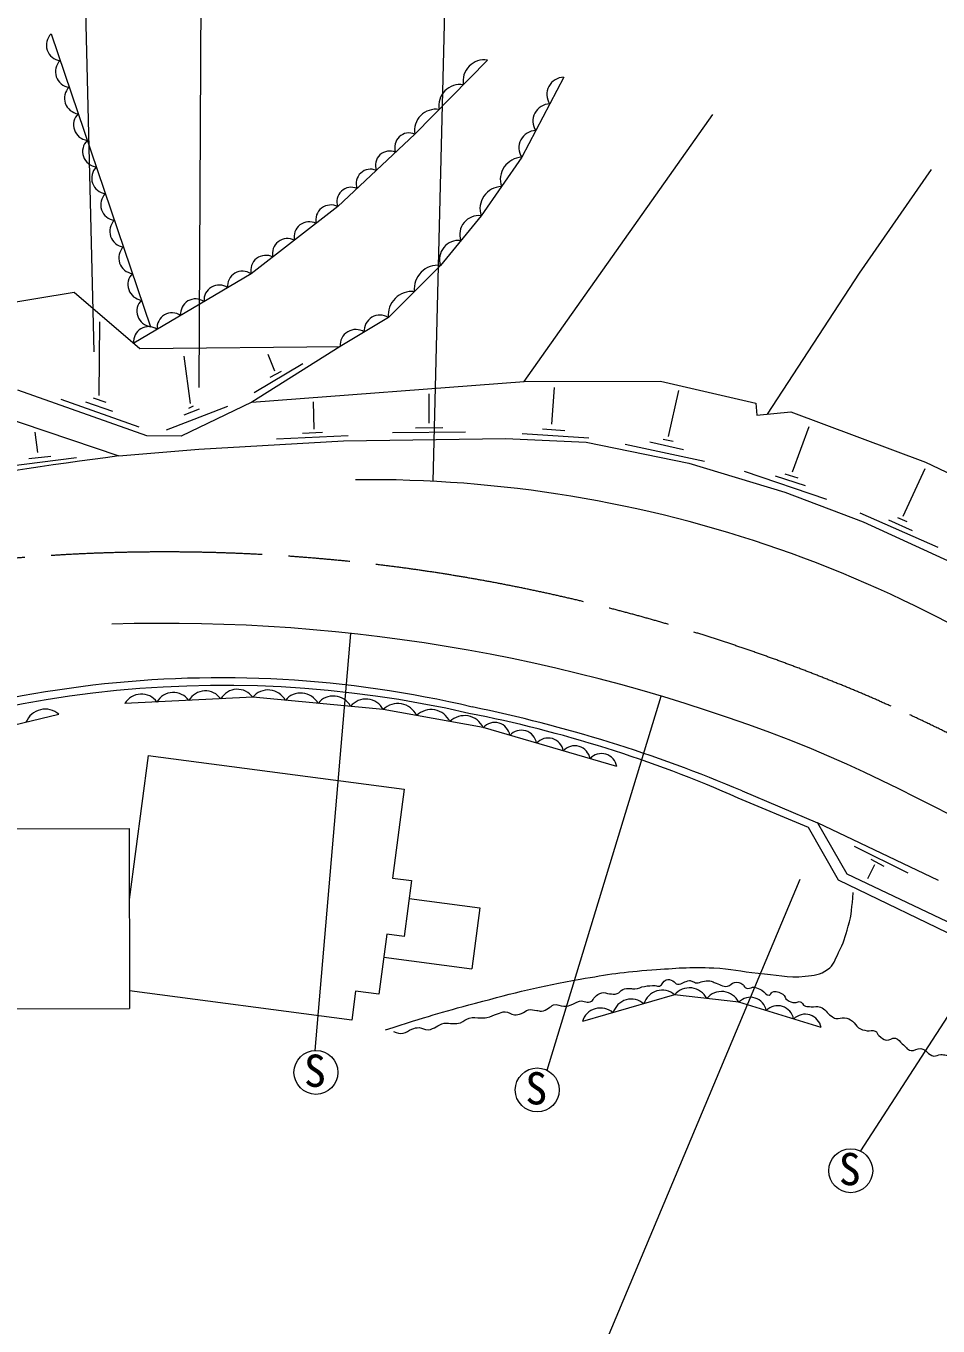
# Model space of a CAD drawing. Units: millimetres, scale not verified. Extents: x 40000 to 680000, y 20000 to 380000.
# Drawn here: x 280095 to 331942, y 265192 to 339081 of the extents above; entities that cross this region are included whole.
import ezdxf
from ezdxf.enums import TextEntityAlignment as Align

# ---------------------------------------------------------------- set-up
doc = ezdxf.new("R2010")
doc.units = ezdxf.units.MM
doc.header["$LTSCALE"] = 1000
doc.linetypes.add('CHAIN', pattern=[18.5, 12, -1.5, 3.5, -1.5])
for name, color, linetype, lineweight in [('M-BGD', 7, 'Continuous', 13), ('M-BMK', 2, 'CHAIN', 13), ('M-STR-HTXT', 7, 'Continuous', 13)]:
    doc.layers.add(name, color=color, linetype=linetype, lineweight=lineweight)
doc.styles.add('ＭＳ ゴシック', font='')
doc.styles.get('ＭＳ ゴシック').set_extended_font_data('MS Gothic')

msp = doc.modelspace()

# ---------------------------------------------------------------- linework, layer by layer
at = {"layer": 'M-BGD'}
for p, q in [((303251, 313199), (304013, 344141)), ((281518, 338629), (287178, 321989)), ((308411, 318871), (319150, 334043)), ((327488, 325032), (331570, 330925)), ((322248, 317027), (327488, 325032)), ((269932, 321826), (282840, 323946)), ((282840, 323946), (286567, 320751)), ((284258, 318087), (284291, 322261)), ((286567, 320751), (297956, 320865)), ((297956, 320865), (292927, 317709)), ((289450, 317617), (289082, 320312)), ((294235, 319471), (293854, 320418)), ((293065, 318242), (295826, 319898)), ((293973, 319116), (294617, 319471)), ((292927, 317709), (308411, 318871)), ((308411, 318871), (316174, 318893)), ((309983, 316448), (310140, 318538)), ((316174, 318893), (321587, 317651)), ((275010, 318144), (285372, 314642)), ((286958, 315778), (279632, 318375)), ((282085, 317877), (286511, 316308)), ((283487, 317728), (285021, 317193)), ((283908, 317938), (284635, 317701)), ((303018, 316513), (303018, 318170)), ((316626, 315744), (317217, 318361)), ((288076, 316132), (291566, 317473)), ((292927, 317709), (288924, 315777)), ((289095, 316986), (289962, 317328)), ((289345, 317367), (289621, 317486)), ((296470, 316158), (296431, 317723)), ((321587, 317651), (321650, 316970)), ((321650, 316970), (323582, 317154)), ((323582, 317154), (331228, 314282)), ((302242, 316250), (303793, 316264)), ((323662, 313745), (324617, 316313)), ((280766, 314845), (280621, 315989)), ((288924, 315777), (286958, 315778)), ((294340, 315619), (298403, 315803)), ((295813, 315948), (296957, 315987)), ((298138, 315506), (307349, 315630)), ((300940, 315974), (305082, 316014)), ((307349, 315630), (311946, 315426)), ((312086, 315646), (308300, 315909)), ((310719, 316066), (309457, 316171)), ((316323, 315600), (316889, 315481)), ((285372, 314642), (289930, 315026)), ((289930, 315026), (298138, 315506)), ((311946, 315426), (317775, 314240)), ((314167, 315310), (318664, 314351)), ((315561, 315455), (317480, 315008)), ((278958, 314049), (282974, 314555)), ((280253, 314490), (281502, 314634)), ((317775, 314240), (323229, 312588)), ((331228, 314282), (334309, 312815)), ((320927, 313780), (325599, 312193)), ((322689, 313517), (324389, 312973)), ((323232, 313622), (323977, 313403)), ((329961, 311215), (331205, 313927)), ((323229, 312588), (327689, 310898)), ((327496, 311405), (331940, 309456)), ((329646, 311144), (330176, 310922)), ((327689, 310898), (332721, 308594)), ((329131, 311022), (330469, 310414)), ((296536, 280858), (298556, 304556)), ((309730, 279736), (316195, 300993)), ((287047, 297617), (285967, 289427)), ((287047, 297617), (301593, 295699)), ((301593, 295699), (300928, 290655)), ((320805, 295609), (325097, 293785)), ((324574, 293525), (320589, 295195)), ((267761, 293411), (285954, 293470)), ((285954, 293470), (285987, 283241)), ((326292, 290533), (324574, 293525)), ((325097, 293785), (326753, 290893)), ((331969, 290512), (325097, 293785)), ((327177, 292466), (330219, 290949)), ((327552, 275144), (337950, 291209)), ((328334, 291405), (327931, 290608)), ((328124, 291721), (328860, 291335)), ((300928, 290655), (302007, 290513)), ((302007, 290513), (301588, 287334)), ((341984, 282936), (326292, 290533)), ((326753, 290893), (342186, 283568)), ((301872, 289491), (305889, 288961)), ((305889, 288961), (305433, 285501)), ((300607, 287463), (300158, 284056)), ((301588, 287334), (300607, 287463)), ((300435, 286160), (305433, 285501)), ((298613, 282575), (285984, 284240)), ((298832, 284231), (298613, 282575)), ((300158, 284056), (298832, 284231)), ((267794, 283182), (285987, 283241))]:
    msp.add_line(p, q, dxfattribs=at)
for points in [[(306333, 337145), (302201, 332935), (297823, 328813), (292893, 324992), (286218, 321050)], [(310662, 336174), (308275, 331618), (305963, 328295), (303656, 325475), (300697, 322507), (297956, 320865)], [(313677, 296991), (306090, 299200), (300405, 300235), (292990, 300925), (285717, 300565)], [(281970, 299957), (276346, 298603), (270607, 296749), (264490, 294041)], [(325294, 282155), (320620, 283595), (316971, 284009), (311725, 282490)]]:
    msp.add_lwpolyline(points, dxfattribs=at)
for centre in [(296579, 279608), (309159, 278610), (326980, 274017)]:
    msp.add_circle(centre, 1250, dxfattribs=at)
for centre, radius, start, end in [((282143, 337998), 888, 134.70575, 262.86553), ((282658, 336485), 888, 134.70575, 262.86553), ((306156, 335941), 1217, 81.63051, 189.45307), ((283172, 334972), 888, 134.70575, 262.86553), ((304779, 334538), 1217, 81.63051, 189.45307), ((310693, 335190), 985, 91.841, 212.86705), ((283687, 333460), 888, 134.70575, 262.86553), ((303401, 333134), 1217, 81.63051, 189.45307), ((309898, 333671), 985, 91.841, 212.86705), ((284201, 331947), 888, 134.70575, 262.86553), ((301870, 332190), 815, 66.00795, 200.53674), ((309103, 332153), 985, 91.841, 212.86705), ((300775, 331160), 815, 66.00795, 200.53674), ((284716, 330434), 888, 134.70575, 262.86553), ((308333, 330345), 1274, 92.58778, 197.7483), ((299681, 330129), 815, 66.00795, 200.53674), ((285230, 328921), 888, 134.70575, 262.86553), ((298586, 329099), 815, 66.00795, 200.53674), ((307177, 328684), 1274, 92.58778, 197.7483), ((297426, 328052), 858, 62.43498, 193.11639), ((305835, 327223), 1080, 83.18856, 198.23262), ((285745, 327409), 888, 134.70575, 262.86553), ((296193, 327097), 858, 62.43498, 193.11639), ((294961, 326142), 858, 62.43498, 193.11639), ((304681, 325813), 1080, 83.18856, 198.23262), ((286259, 325896), 888, 134.70575, 262.86553), ((293728, 325186), 858, 62.43498, 193.11639), ((292404, 324295), 851, 54.91326, 186.20962), ((303516, 324135), 1348, 84.06852, 186.12215), ((286774, 324383), 888, 134.70575, 262.86553), ((291069, 323507), 851, 54.91326, 186.20962), ((302037, 322650), 1348, 84.06852, 186.12215), ((287289, 322870), 888, 134.70575, 262.86553), ((289734, 322719), 851, 54.91326, 186.20962), ((288399, 321931), 851, 54.91326, 186.20962), ((300212, 321763), 888, 56.83805, 185.00955), ((287064, 321142), 851, 54.91326, 186.20962), ((298841, 320942), 888, 56.83805, 185.00955), ((319951, 46027), 270831, 97.33544, 102.43736), ((299581, 242512), 70783, 50.94181, 90.60634), ((287932, 206506), 98624, 68.07523, 91.71746), ((291168, 239597), 62436, 76.76272, 116.62824), ((291298, 239285), 62316, 77.03457, 116.60033), ((286655, 300033), 1078, 35.26837, 150.39832), ((288473, 300123), 1078, 35.26837, 150.39832), ((290291, 300213), 1078, 35.26837, 150.39832), ((292109, 300303), 1078, 35.26837, 150.39832), ((293859, 300225), 1117, 28.20131, 141.16257), ((295713, 300052), 1117, 28.20131, 141.16257), ((297567, 299880), 1117, 28.20131, 141.16257), ((299421, 299707), 1117, 28.20131, 141.16257), ((281192, 299071), 1180, 48.71536, 158.36221), ((301231, 299396), 1178, 24.80223, 134.5531), ((303126, 299051), 1178, 24.80223, 134.5531), ((291564, 229687), 71650, 66.10333, 78.96391), ((289404, 221593), 80402, 67.01076, 78.47736), ((305021, 298706), 1178, 24.80223, 134.5531), ((306744, 298619), 874, 9.12809, 138.41156), ((308261, 298177), 874, 9.12809, 138.41156), ((309779, 297736), 874, 9.12809, 138.41156), ((311296, 297294), 874, 9.12809, 138.41156), ((283618, 201818), 104608, 47.746, 66.84189), ((312814, 296852), 874, 9.12809, 138.41156), ((314509, 282694), 1078, 48.58278, 163.7059), ((316258, 283200), 1078, 48.58278, 163.7059), ((317816, 283317), 1093, 26.37201, 140.67575), ((319641, 283110), 1093, 26.37201, 140.67575), ((321277, 282959), 914, 9.82983, 135.93074), ((312760, 282188), 1078, 48.58278, 163.7059), ((322835, 282479), 914, 9.82983, 135.93074), ((324393, 281999), 914, 9.82983, 135.93074)]:
    msp.add_arc(centre, radius, start, end, dxfattribs=at)
for points, knots in [([(300533, 282022), (302958, 282798), (303630, 283005), (305641, 283541), (307947, 284156), (309248, 284482), (311597, 284902), (313180, 285185), (314075, 285321), (315680, 285434), (317048, 285531), (317819, 285609), (319190, 285548), (320182, 285503), (320725, 285335), (321714, 285252), (322761, 285163), (323353, 284962), (324396, 285074), (324908, 285129), (325238, 285154), (325659, 285449), (326028, 285708), (326086, 286013), (326290, 286415), (326571, 286972), (326679, 287312), (326842, 287914), (327039, 288643), (327050, 288945), (327118, 289827)], [0, 0, 0, 0, 1, 1, 1, 2, 2, 2, 3, 3, 3, 4, 4, 4, 5, 5, 5, 6, 6, 6, 7, 7, 7, 8, 8, 8, 9, 9, 9, 10, 10, 10, 10]), ([(300997, 281932), (301207, 281848), (301326, 281799), (301541, 281827), (301752, 281856), (301831, 281994), (302032, 282064), (302187, 282118), (302279, 282157), (302444, 282152), (302648, 282145), (302749, 282007), (302952, 282029), (303337, 282070), (303493, 282321), (303872, 282397), (304060, 282435), (304171, 282373), (304363, 282379), (304532, 282385), (304631, 282382), (304793, 282432), (305000, 282497), (305074, 282636), (305283, 282695), (305537, 282767), (305695, 282694), (305958, 282704), (306089, 282709), (306165, 282690), (306291, 282721), (306535, 282781), (306657, 282863), (306896, 282940), (307065, 282995), (307158, 283050), (307335, 283054), (307551, 283059), (307644, 282888), (307860, 282879), (308021, 282873), (308112, 282905), (308264, 282958), (308430, 283017), (308496, 283119), (308667, 283160), (308844, 283202), (308951, 283154), (309131, 283133), (309235, 283121), (309291, 283063), (309394, 283081), (309567, 283111), (309654, 283170), (309806, 283256), (309923, 283322), (309965, 283405), (310093, 283444), (310311, 283511), (310444, 283356), (310672, 283366), (310817, 283371), (310901, 283376), (311040, 283418), (311253, 283483), (311341, 283605), (311557, 283655), (311821, 283715), (312020, 283504), (312250, 283646), (312347, 283707), (312344, 283801), (312425, 283883), (312558, 284017), (312654, 284089), (312837, 284137), (312997, 284179), (313092, 284085), (313258, 284076), (313432, 284066), (313540, 284025), (313705, 284084), (313850, 284136), (313880, 284257), (314020, 284321), (314171, 284390), (314275, 284365), (314441, 284374), (314547, 284379), (314607, 284344), (314713, 284356), (314931, 284380), (315040, 284460), (315256, 284496), (315493, 284536), (315629, 284542), (315870, 284540), (315962, 284540), (316021, 284470), (316104, 284510), (316288, 284597), (316296, 284792), (316486, 284865), (316626, 284919), (316727, 284866), (316867, 284812), (316987, 284766), (317002, 284618), (317130, 284615), (317409, 284608), (317535, 284801), (317814, 284825), (317883, 284831), (317918, 284794), (317985, 284773), (318077, 284743), (318124, 284702), (318221, 284694), (318358, 284682), (318428, 284751), (318563, 284773), (318721, 284799), (318811, 284823), (318971, 284812), (319074, 284805), (319121, 284751), (319220, 284720), (319516, 284629), (319681, 284446), (319983, 284510), (320154, 284546), (320208, 284678), (320377, 284720), (320558, 284765), (320683, 284705), (320838, 284602), (320910, 284553), (320910, 284481), (320982, 284431), (321032, 284397), (321067, 284383), (321127, 284378), (321273, 284367), (321351, 284468), (321495, 284444), (321675, 284414), (321766, 284355), (321929, 284273), (322104, 284185), (322160, 283946), (322350, 283997), (322441, 284022), (322435, 284127), (322521, 284168), (322738, 284271), (322911, 284159), (323125, 284050), (323266, 283978), (323226, 283802), (323362, 283721), (323519, 283626), (323626, 283577), (323809, 283576), (323909, 283576), (323960, 283640), (324059, 283629), (324223, 283610), (324243, 283429), (324401, 283379), (324524, 283340), (324601, 283351), (324729, 283340), (324934, 283322), (325061, 283381), (325255, 283313), (325548, 283211), (325612, 282981), (325873, 282814), (325973, 282750), (326021, 282686), (326138, 282668), (326326, 282640), (326437, 282742), (326624, 282708), (326815, 282672), (326926, 282635), (327084, 282524), (327248, 282409), (327259, 282252), (327426, 282142), (327595, 282032), (327715, 282011), (327913, 281971), (328089, 281936), (328210, 282033), (328373, 281958), (328492, 281903), (328483, 281780), (328583, 281695), (328729, 281572), (328817, 281484), (329004, 281446), (329204, 281404), (329316, 281591), (329517, 281551), (329710, 281512), (329756, 281357), (329911, 281235), (330105, 281084), (330168, 280891), (330411, 280854), (330628, 280820), (330744, 280978), (330963, 280959), (331293, 280930), (331372, 280586), (331699, 280538), (331855, 280516), (331937, 280615), (332094, 280617), (332218, 280619), (332289, 280610), (332409, 280578), (332540, 280543), (332590, 280450), (332725, 280433), (332853, 280417), (332925, 280457), (333054, 280473), (333228, 280493), (333328, 280559), (333501, 280525), (333601, 280506), (333600, 280382), (333698, 280354), (333881, 280303), (333994, 280343), (334184, 280341), (334302, 280340), (334369, 280346), (334487, 280341), (334636, 280335), (334725, 280258), (334868, 280302), (334972, 280333), (334998, 280425), (335105, 280446), (335288, 280484), (335402, 280431), (335578, 280367), (335796, 280289), (335861, 280079), (336093, 280072), (336237, 280067), (336299, 280183), (336443, 280186), (336646, 280190), (336729, 280052), (336908, 279958), (337034, 279891), (337084, 279803), (337224, 279774), (337408, 279735), (337518, 279793), (337706, 279774), (337830, 279761), (337899, 279737), (338012, 279686), (338241, 279584), (338290, 279381), (338530, 279309), (338721, 279252), (338844, 279311), (339038, 279265), (339282, 279208), (339427, 279150), (339616, 278985), (339728, 278887), (339653, 278715), (339783, 278643), (339989, 278529), (340148, 278594), (340378, 278542), (340509, 278513), (340586, 278498), (340707, 278437), (340896, 278341), (340938, 278189), (341127, 278095), (341317, 278001), (341444, 277994), (341653, 277964), (341796, 277943), (341888, 277993), (342021, 277937), (342241, 277846), (342174, 277553), (342390, 277451), (342525, 277386), (342626, 277437), (342771, 277398), (342962, 277347), (343055, 277278), (343231, 277188), (343395, 277104), (343470, 277024), (343639, 276951), (343812, 276876), (343918, 276861), (344099, 276807), (344257, 276759), (344364, 276774), (344506, 276688), (344706, 276568), (344681, 276336), (344888, 276228), (345044, 276146), (345175, 276237), (345335, 276162), (345485, 276092), (345568, 276040), (345690, 275926), (345728, 275890), (345725, 275850), (345762, 275813), (345850, 275729), (345891, 275657), (346008, 275621), (346080, 275598), (346125, 275604), (346201, 275594), (346351, 275576), (346451, 275619), (346586, 275550), (346750, 275467), (346785, 275343), (346919, 275217), (347010, 275133), (347037, 275039), (347156, 275007), (347325, 274961), (347438, 275072), (347603, 275016), (347709, 274979), (347709, 274877), (347787, 274797), (347902, 274679), (347946, 274579), (348094, 274507), (348168, 274471), (348216, 274466), (348296, 274446), (348486, 274399), (348610, 274427), (348786, 274341), (348926, 274273), (348951, 274164), (349058, 274052), (349163, 273941), (349194, 273841), (349330, 273771), (349511, 273677), (349647, 273720), (349838, 273648), (349952, 273606), (350008, 273560), (350101, 273482), (350288, 273325), (350283, 273125), (350487, 272991), (350652, 272882), (350777, 272883), (350969, 272833), (351115, 272795), (351167, 272783), (351347, 272750)], [0, 0, 0, 0, 1, 1, 1, 2, 2, 2, 3, 3, 3, 4, 4, 4, 5, 5, 5, 6, 6, 6, 7, 7, 7, 8, 8, 8, 9, 9, 9, 10, 10, 10, 11, 11, 11, 12, 12, 12, 13, 13, 13, 14, 14, 14, 15, 15, 15, 16, 16, 16, 17, 17, 17, 18, 18, 18, 19, 19, 19, 20, 20, 20, 21, 21, 21, 22, 22, 22, 23, 23, 23, 24, 24, 24, 25, 25, 25, 26, 26, 26, 27, 27, 27, 28, 28, 28, 29, 29, 29, 30, 30, 30, 31, 31, 31, 32, 32, 32, 33, 33, 33, 34, 34, 34, 35, 35, 35, 36, 36, 36, 37, 37, 37, 38, 38, 38, 39, 39, 39, 40, 40, 40, 41, 41, 41, 42, 42, 42, 43, 43, 43, 44, 44, 44, 45, 45, 45, 46, 46, 46, 47, 47, 47, 48, 48, 48, 49, 49, 49, 50, 50, 50, 51, 51, 51, 52, 52, 52, 53, 53, 53, 54, 54, 54, 55, 55, 55, 56, 56, 56, 57, 57, 57, 58, 58, 58, 59, 59, 59, 60, 60, 60, 61, 61, 61, 62, 62, 62, 63, 63, 63, 64, 64, 64, 65, 65, 65, 66, 66, 66, 67, 67, 67, 68, 68, 68, 69, 69, 69, 70, 70, 70, 71, 71, 71, 72, 72, 72, 73, 73, 73, 74, 74, 74, 75, 75, 75, 76, 76, 76, 77, 77, 77, 78, 78, 78, 79, 79, 79, 80, 80, 80, 81, 81, 81, 82, 82, 82, 83, 83, 83, 84, 84, 84, 85, 85, 85, 86, 86, 86, 87, 87, 87, 88, 88, 88, 89, 89, 89, 90, 90, 90, 91, 91, 91, 92, 92, 92, 93, 93, 93, 94, 94, 94, 95, 95, 95, 96, 96, 96, 97, 97, 97, 98, 98, 98, 99, 99, 99, 100, 100, 100, 101, 101, 101, 102, 102, 102, 103, 103, 103, 104, 104, 104, 105, 105, 105, 106, 106, 106, 107, 107, 107, 108, 108, 108, 109, 109, 109, 110, 110, 110, 111, 111, 111, 112, 112, 112, 113, 113, 113, 114, 114, 114, 115, 115, 115, 116, 116, 116, 117, 117, 117, 118, 118, 118, 119, 119, 119, 120, 120, 120, 121, 121, 121, 122, 122, 122, 123, 123, 123, 124, 124, 124, 125, 125, 125, 125])]:
    msp.add_open_spline(points, degree=3, knots=knots, dxfattribs=at)
at = {"layer": 'M-BMK'}
for centre, radius, start, end in [((287991, 207631), 101557, 66.00775, 101.4217), ((289420, 212109), 96886, 44.02372, 65.70312)]:
    msp.add_arc(centre, radius, start, end, dxfattribs=at)
at = {"layer": 'M-STR-HTXT'}
for p, q in [((283401, 343314), (283960, 320560)), ((290053, 343060), (289915, 318528)), ((312259, 262360), (324104, 290588))]:
    msp.add_line(p, q, dxfattribs=at)

# ---------------------------------------------------------------- texts
at = {"layer": 'M-BGD', "style": 'ＭＳ ゴシック'}
for p in [(295900, 278235), (308480, 277236), (326302, 272644)]:
    msp.add_text('S', height=1833, dxfattribs=at).set_placement(p, align=Align.BOTTOM_LEFT)

doc.saveas('drawing.dxf')
